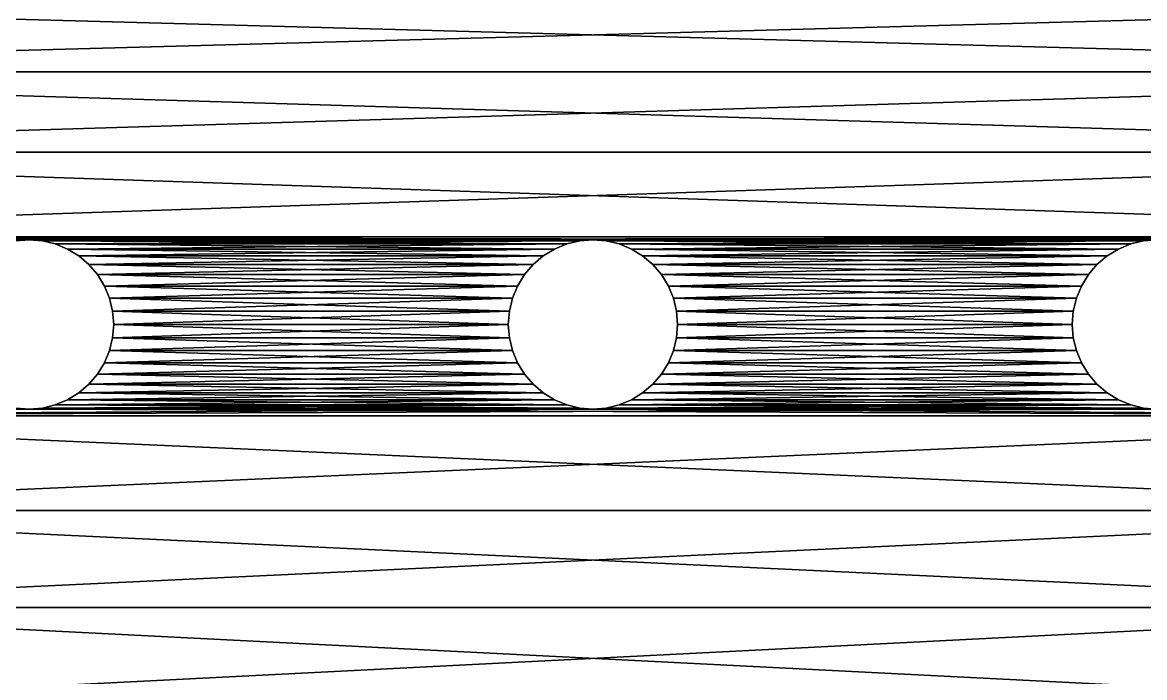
# Model space of a CAD drawing. Header units: millimetres. Extents: x -48.7 to 48.7, y -48.7 to 48.7.
# Drawn here: x -10.28 to 9.94, y -36.86 to -25.06 of the extents above; entities that cross this region are included whole.
import ezdxf

# ---------------------------------------------------------------- set-up
doc = ezdxf.new("R2010")
doc.units = ezdxf.units.MM
doc.header["$LTSCALE"] = 65.185185
for name, color, linetype in [('1', 7, 'CONTINUOUS'), ('2', 7, 'CONTINUOUS'), ('23', 7, 'CONTINUOUS'), ('24', 7, 'CONTINUOUS'), ('29', 7, 'CONTINUOUS'), ('30', 7, 'CONTINUOUS'), ('31', 7, 'CONTINUOUS'), ('32', 7, 'CONTINUOUS')]:
    doc.layers.add(name, color=color, linetype=linetype)

msp = doc.modelspace()

# ---------------------------------------------------------------- linework, layer by layer
at = {"layer": '1', "linetype": 'CONTINUOUS'}
for points in [[(-24.575, -25.947), (-25.947, -24.575), (24.575, -25.947), (-24.575, -25.947)], [(24.575, -25.947), (-25.947, -24.575), (25.947, -24.575), (24.575, -25.947)], [(-23.276, -27.399), (-24.575, -25.947), (23.276, -27.399), (-23.276, -27.399)], [(23.276, -27.399), (-24.575, -25.947), (24.575, -25.947), (23.276, -27.399)], [(-22.059, -28.922), (-23.276, -27.399), (22.059, -28.922), (-22.059, -28.922)], [(22.059, -28.922), (-23.276, -27.399), (23.276, -27.399), (22.059, -28.922)], [(-10.16, -28.976), (-10.399, -28.994), (-22.059, -28.922), (-10.16, -28.976)], [(0, -28.976), (-10.16, -28.976), (-22.059, -28.922), (0, -28.976)], [(10.16, -28.976), (0, -28.976), (-22.059, -28.922), (10.16, -28.976)], [(10.16, -28.976), (-22.059, -28.922), (22.059, -28.922), (10.16, -28.976)], [(-9.921, -28.994), (-10.16, -28.976), (-0.239, -28.994), (-9.921, -28.994)], [(-0.239, -28.994), (-10.16, -28.976), (0, -28.976), (-0.239, -28.994)], [(-9.689, -29.05), (-9.921, -28.994), (-0.471, -29.05), (-9.689, -29.05)], [(-0.471, -29.05), (-9.921, -28.994), (-0.239, -28.994), (-0.471, -29.05)], [(-9.467, -29.142), (-9.689, -29.05), (-0.693, -29.142), (-9.467, -29.142)], [(-0.693, -29.142), (-9.689, -29.05), (-0.471, -29.05), (-0.693, -29.142)], [(0.239, -28.994), (0, -28.976), (9.921, -28.994), (0.239, -28.994)], [(9.921, -28.994), (0, -28.976), (10.16, -28.976), (9.921, -28.994)], [(0.471, -29.05), (0.239, -28.994), (9.689, -29.05), (0.471, -29.05)], [(9.689, -29.05), (0.239, -28.994), (9.921, -28.994), (9.689, -29.05)], [(0.693, -29.142), (0.471, -29.05), (9.467, -29.142), (0.693, -29.142)], [(9.467, -29.142), (0.471, -29.05), (9.689, -29.05), (9.467, -29.142)], [(-9.265, -29.266), (-9.467, -29.142), (-0.895, -29.266), (-9.265, -29.266)], [(-0.895, -29.266), (-9.467, -29.142), (-0.693, -29.142), (-0.895, -29.266)], [(-9.081, -29.423), (-9.265, -29.266), (-1.079, -29.423), (-9.081, -29.423)], [(-1.079, -29.423), (-9.265, -29.266), (-0.895, -29.266), (-1.079, -29.423)], [(0.895, -29.266), (0.693, -29.142), (9.265, -29.266), (0.895, -29.266)], [(9.265, -29.266), (0.693, -29.142), (9.467, -29.142), (9.265, -29.266)], [(1.079, -29.423), (0.895, -29.266), (9.081, -29.423), (1.079, -29.423)], [(9.081, -29.423), (0.895, -29.266), (9.265, -29.266), (9.081, -29.423)], [(-8.927, -29.603), (-9.081, -29.423), (-1.233, -29.603), (-8.927, -29.603)], [(-1.233, -29.603), (-9.081, -29.423), (-1.079, -29.423), (-1.233, -29.603)], [(1.233, -29.603), (1.079, -29.423), (8.927, -29.603), (1.233, -29.603)], [(8.927, -29.603), (1.079, -29.423), (9.081, -29.423), (8.927, -29.603)], [(-8.801, -29.809), (-8.927, -29.603), (-1.359, -29.809), (-8.801, -29.809)], [(-1.359, -29.809), (-8.927, -29.603), (-1.233, -29.603), (-1.359, -29.809)], [(1.359, -29.809), (1.233, -29.603), (8.801, -29.809), (1.359, -29.809)], [(8.801, -29.809), (1.233, -29.603), (8.927, -29.603), (8.801, -29.809)], [(-8.71, -30.028), (-8.801, -29.809), (-1.45, -30.028), (-8.71, -30.028)], [(-1.45, -30.028), (-8.801, -29.809), (-1.359, -29.809), (-1.45, -30.028)], [(1.45, -30.028), (1.359, -29.809), (8.71, -30.028), (1.45, -30.028)], [(8.71, -30.028), (1.359, -29.809), (8.801, -29.809), (8.71, -30.028)], [(-8.655, -30.258), (-8.71, -30.028), (-1.505, -30.258), (-8.655, -30.258)], [(-1.505, -30.258), (-8.71, -30.028), (-1.45, -30.028), (-1.505, -30.258)], [(1.505, -30.258), (1.45, -30.028), (8.655, -30.258), (1.505, -30.258)], [(8.655, -30.258), (1.45, -30.028), (8.71, -30.028), (8.655, -30.258)], [(-8.635, -30.5), (-8.655, -30.258), (-1.525, -30.5), (-8.635, -30.5)], [(-1.525, -30.5), (-8.655, -30.258), (-1.505, -30.258), (-1.525, -30.5)], [(1.525, -30.5), (1.505, -30.258), (8.635, -30.5), (1.525, -30.5)], [(8.635, -30.5), (1.505, -30.258), (8.655, -30.258), (8.635, -30.5)], [(-8.655, -30.742), (-8.635, -30.5), (-1.505, -30.742), (-8.655, -30.742)], [(-1.505, -30.742), (-8.635, -30.5), (-1.525, -30.5), (-1.505, -30.742)], [(1.505, -30.742), (1.525, -30.5), (8.655, -30.742), (1.505, -30.742)], [(8.655, -30.742), (1.525, -30.5), (8.635, -30.5), (8.655, -30.742)], [(-8.71, -30.972), (-8.655, -30.742), (-1.45, -30.972), (-8.71, -30.972)], [(-1.45, -30.972), (-8.655, -30.742), (-1.505, -30.742), (-1.45, -30.972)], [(1.45, -30.972), (1.505, -30.742), (8.71, -30.972), (1.45, -30.972)], [(8.71, -30.972), (1.505, -30.742), (8.655, -30.742), (8.71, -30.972)], [(-8.801, -31.191), (-8.71, -30.972), (-1.359, -31.191), (-8.801, -31.191)], [(-1.359, -31.191), (-8.71, -30.972), (-1.45, -30.972), (-1.359, -31.191)], [(1.359, -31.191), (1.45, -30.972), (8.801, -31.191), (1.359, -31.191)], [(8.801, -31.191), (1.45, -30.972), (8.71, -30.972), (8.801, -31.191)], [(-8.927, -31.397), (-8.801, -31.191), (-1.233, -31.397), (-8.927, -31.397)], [(-1.233, -31.397), (-8.801, -31.191), (-1.359, -31.191), (-1.233, -31.397)], [(1.233, -31.397), (1.359, -31.191), (8.927, -31.397), (1.233, -31.397)], [(8.927, -31.397), (1.359, -31.191), (8.801, -31.191), (8.927, -31.397)], [(-9.081, -31.577), (-8.927, -31.397), (-1.079, -31.577), (-9.081, -31.577)], [(-1.079, -31.577), (-8.927, -31.397), (-1.233, -31.397), (-1.079, -31.577)], [(1.079, -31.577), (1.233, -31.397), (9.081, -31.577), (1.079, -31.577)], [(9.081, -31.577), (1.233, -31.397), (8.927, -31.397), (9.081, -31.577)], [(-9.467, -31.858), (-9.265, -31.734), (-0.693, -31.858), (-9.467, -31.858)], [(-9.265, -31.734), (-9.081, -31.577), (-0.895, -31.734), (-9.265, -31.734)], [(-0.693, -31.858), (-9.265, -31.734), (-0.895, -31.734), (-0.693, -31.858)], [(-0.895, -31.734), (-9.081, -31.577), (-1.079, -31.577), (-0.895, -31.734)], [(0.693, -31.858), (0.895, -31.734), (9.467, -31.858), (0.693, -31.858)], [(0.895, -31.734), (1.079, -31.577), (9.265, -31.734), (0.895, -31.734)], [(9.467, -31.858), (0.895, -31.734), (9.265, -31.734), (9.467, -31.858)], [(9.265, -31.734), (1.079, -31.577), (9.081, -31.577), (9.265, -31.734)], [(-9.689, -31.95), (-9.467, -31.858), (-0.471, -31.95), (-9.689, -31.95)], [(-0.471, -31.95), (-9.467, -31.858), (-0.693, -31.858), (-0.471, -31.95)], [(0.471, -31.95), (0.693, -31.858), (9.689, -31.95), (0.471, -31.95)], [(9.689, -31.95), (0.693, -31.858), (9.467, -31.858), (9.689, -31.95)], [(-10.399, -32.006), (-10.16, -32.024), (-19.895, -32.149), (-10.399, -32.006)], [(-19.895, -32.149), (-10.16, -32.024), (19.895, -32.149), (-19.895, -32.149)], [(-10.16, -32.024), (-9.921, -32.006), (0, -32.024), (-10.16, -32.024)], [(-10.16, -32.024), (0, -32.024), (19.895, -32.149), (-10.16, -32.024)], [(-9.921, -32.006), (-9.689, -31.95), (-0.239, -32.006), (-9.921, -32.006)], [(0, -32.024), (-9.921, -32.006), (-0.239, -32.006), (0, -32.024)], [(-0.239, -32.006), (-9.689, -31.95), (-0.471, -31.95), (-0.239, -32.006)], [(0, -32.024), (0.239, -32.006), (10.16, -32.024), (0, -32.024)], [(0, -32.024), (10.16, -32.024), (19.895, -32.149), (0, -32.024)], [(0.239, -32.006), (0.471, -31.95), (9.921, -32.006), (0.239, -32.006)], [(10.16, -32.024), (0.239, -32.006), (9.921, -32.006), (10.16, -32.024)], [(9.921, -32.006), (0.471, -31.95), (9.689, -31.95), (9.921, -32.006)], [(-18.948, -33.853), (-19.895, -32.149), (18.948, -33.853), (-18.948, -33.853)], [(18.948, -33.853), (-19.895, -32.149), (19.895, -32.149), (18.948, -33.853)], [(-18.1, -35.599), (-18.948, -33.853), (18.1, -35.599), (-18.1, -35.599)], [(18.1, -35.599), (-18.948, -33.853), (18.948, -33.853), (18.1, -35.599)], [(-17.349, -37.395), (-18.1, -35.599), (17.349, -37.395), (-17.349, -37.395)], [(17.349, -37.395), (-18.1, -35.599), (18.1, -35.599), (17.349, -37.395)]]:
    msp.add_3dface(points, dxfattribs=at)
at = {"layer": '2', "linetype": 'CONTINUOUS'}
for points in [[(-24.575, -25.947, 3.175), (25.947, -24.575, 3.175), (-25.947, -24.575, 3.175), (-24.575, -25.947, 3.175)], [(24.575, -25.947, 3.175), (25.947, -24.575, 3.175), (-24.575, -25.947, 3.175), (24.575, -25.947, 3.175)], [(-23.276, -27.399, 3.175), (24.575, -25.947, 3.175), (-24.575, -25.947, 3.175), (-23.276, -27.399, 3.175)], [(23.276, -27.399, 3.175), (24.575, -25.947, 3.175), (-23.276, -27.399, 3.175), (23.276, -27.399, 3.175)], [(-22.059, -28.922, 3.175), (23.276, -27.399, 3.175), (-23.276, -27.399, 3.175), (-22.059, -28.922, 3.175)], [(22.059, -28.922, 3.175), (23.276, -27.399, 3.175), (-22.059, -28.922, 3.175), (22.059, -28.922, 3.175)], [(-10.399, -28.994, 3.175), (-10.16, -28.976, 3.175), (-22.059, -28.922, 3.175), (-10.399, -28.994, 3.175)], [(-10.16, -28.976, 3.175), (22.059, -28.922, 3.175), (-22.059, -28.922, 3.175), (-10.16, -28.976, 3.175)], [(-10.16, -28.976, 3.175), (0, -28.976, 3.175), (22.059, -28.922, 3.175), (-10.16, -28.976, 3.175)], [(-10.16, -28.976, 3.175), (-9.921, -28.994, 3.175), (0, -28.976, 3.175), (-10.16, -28.976, 3.175)], [(0, -28.976, 3.175), (-9.921, -28.994, 3.175), (-0.239, -28.994, 3.175), (0, -28.976, 3.175)], [(-9.921, -28.994, 3.175), (-9.689, -29.05, 3.175), (-0.239, -28.994, 3.175), (-9.921, -28.994, 3.175)], [(-0.239, -28.994, 3.175), (-9.689, -29.05, 3.175), (-0.471, -29.05, 3.175), (-0.239, -28.994, 3.175)], [(-9.689, -29.05, 3.175), (-9.467, -29.142, 3.175), (-0.471, -29.05, 3.175), (-9.689, -29.05, 3.175)], [(-0.471, -29.05, 3.175), (-9.467, -29.142, 3.175), (-0.693, -29.142, 3.175), (-0.471, -29.05, 3.175)], [(0, -28.976, 3.175), (10.16, -28.976, 3.175), (22.059, -28.922, 3.175), (0, -28.976, 3.175)], [(0, -28.976, 3.175), (0.239, -28.994, 3.175), (10.16, -28.976, 3.175), (0, -28.976, 3.175)], [(10.16, -28.976, 3.175), (0.239, -28.994, 3.175), (9.921, -28.994, 3.175), (10.16, -28.976, 3.175)], [(0.239, -28.994, 3.175), (0.471, -29.05, 3.175), (9.921, -28.994, 3.175), (0.239, -28.994, 3.175)], [(9.921, -28.994, 3.175), (0.471, -29.05, 3.175), (9.689, -29.05, 3.175), (9.921, -28.994, 3.175)], [(0.471, -29.05, 3.175), (0.693, -29.142, 3.175), (9.689, -29.05, 3.175), (0.471, -29.05, 3.175)], [(9.689, -29.05, 3.175), (0.693, -29.142, 3.175), (9.467, -29.142, 3.175), (9.689, -29.05, 3.175)], [(-9.467, -29.142, 3.175), (-9.265, -29.266, 3.175), (-0.693, -29.142, 3.175), (-9.467, -29.142, 3.175)], [(-0.693, -29.142, 3.175), (-9.265, -29.266, 3.175), (-0.895, -29.266, 3.175), (-0.693, -29.142, 3.175)], [(-9.265, -29.266, 3.175), (-9.081, -29.423, 3.175), (-0.895, -29.266, 3.175), (-9.265, -29.266, 3.175)], [(-0.895, -29.266, 3.175), (-9.081, -29.423, 3.175), (-1.079, -29.423, 3.175), (-0.895, -29.266, 3.175)], [(0.693, -29.142, 3.175), (0.895, -29.266, 3.175), (9.467, -29.142, 3.175), (0.693, -29.142, 3.175)], [(9.467, -29.142, 3.175), (0.895, -29.266, 3.175), (9.265, -29.266, 3.175), (9.467, -29.142, 3.175)], [(0.895, -29.266, 3.175), (1.079, -29.423, 3.175), (9.265, -29.266, 3.175), (0.895, -29.266, 3.175)], [(9.265, -29.266, 3.175), (1.079, -29.423, 3.175), (9.081, -29.423, 3.175), (9.265, -29.266, 3.175)], [(-9.081, -29.423, 3.175), (-8.927, -29.603, 3.175), (-1.079, -29.423, 3.175), (-9.081, -29.423, 3.175)], [(-1.079, -29.423, 3.175), (-8.927, -29.603, 3.175), (-1.233, -29.603, 3.175), (-1.079, -29.423, 3.175)], [(1.079, -29.423, 3.175), (1.233, -29.603, 3.175), (9.081, -29.423, 3.175), (1.079, -29.423, 3.175)], [(9.081, -29.423, 3.175), (1.233, -29.603, 3.175), (8.927, -29.603, 3.175), (9.081, -29.423, 3.175)], [(-8.927, -29.603, 3.175), (-8.801, -29.809, 3.175), (-1.233, -29.603, 3.175), (-8.927, -29.603, 3.175)], [(-1.233, -29.603, 3.175), (-8.801, -29.809, 3.175), (-1.359, -29.809, 3.175), (-1.233, -29.603, 3.175)], [(1.233, -29.603, 3.175), (1.359, -29.809, 3.175), (8.927, -29.603, 3.175), (1.233, -29.603, 3.175)], [(8.927, -29.603, 3.175), (1.359, -29.809, 3.175), (8.801, -29.809, 3.175), (8.927, -29.603, 3.175)], [(-8.801, -29.809, 3.175), (-8.71, -30.028, 3.175), (-1.359, -29.809, 3.175), (-8.801, -29.809, 3.175)], [(-1.359, -29.809, 3.175), (-8.71, -30.028, 3.175), (-1.45, -30.028, 3.175), (-1.359, -29.809, 3.175)], [(1.359, -29.809, 3.175), (1.45, -30.028, 3.175), (8.801, -29.809, 3.175), (1.359, -29.809, 3.175)], [(8.801, -29.809, 3.175), (1.45, -30.028, 3.175), (8.71, -30.028, 3.175), (8.801, -29.809, 3.175)], [(-8.71, -30.028, 3.175), (-8.655, -30.258, 3.175), (-1.45, -30.028, 3.175), (-8.71, -30.028, 3.175)], [(-1.45, -30.028, 3.175), (-8.655, -30.258, 3.175), (-1.505, -30.258, 3.175), (-1.45, -30.028, 3.175)], [(1.45, -30.028, 3.175), (1.505, -30.258, 3.175), (8.71, -30.028, 3.175), (1.45, -30.028, 3.175)], [(8.71, -30.028, 3.175), (1.505, -30.258, 3.175), (8.655, -30.258, 3.175), (8.71, -30.028, 3.175)], [(-8.655, -30.258, 3.175), (-8.635, -30.5, 3.175), (-1.505, -30.258, 3.175), (-8.655, -30.258, 3.175)], [(-1.505, -30.258, 3.175), (-8.635, -30.5, 3.175), (-1.525, -30.5, 3.175), (-1.505, -30.258, 3.175)], [(1.505, -30.258, 3.175), (1.525, -30.5, 3.175), (8.655, -30.258, 3.175), (1.505, -30.258, 3.175)], [(8.655, -30.258, 3.175), (1.525, -30.5, 3.175), (8.635, -30.5, 3.175), (8.655, -30.258, 3.175)], [(-8.635, -30.5, 3.175), (-8.655, -30.742, 3.175), (-1.525, -30.5, 3.175), (-8.635, -30.5, 3.175)], [(-1.525, -30.5, 3.175), (-8.655, -30.742, 3.175), (-1.505, -30.742, 3.175), (-1.525, -30.5, 3.175)], [(1.525, -30.5, 3.175), (1.505, -30.742, 3.175), (8.635, -30.5, 3.175), (1.525, -30.5, 3.175)], [(8.635, -30.5, 3.175), (1.505, -30.742, 3.175), (8.655, -30.742, 3.175), (8.635, -30.5, 3.175)], [(-8.655, -30.742, 3.175), (-8.71, -30.972, 3.175), (-1.505, -30.742, 3.175), (-8.655, -30.742, 3.175)], [(-1.505, -30.742, 3.175), (-8.71, -30.972, 3.175), (-1.45, -30.972, 3.175), (-1.505, -30.742, 3.175)], [(1.505, -30.742, 3.175), (1.45, -30.972, 3.175), (8.655, -30.742, 3.175), (1.505, -30.742, 3.175)], [(8.655, -30.742, 3.175), (1.45, -30.972, 3.175), (8.71, -30.972, 3.175), (8.655, -30.742, 3.175)], [(-8.71, -30.972, 3.175), (-8.801, -31.191, 3.175), (-1.45, -30.972, 3.175), (-8.71, -30.972, 3.175)], [(-1.45, -30.972, 3.175), (-8.801, -31.191, 3.175), (-1.359, -31.191, 3.175), (-1.45, -30.972, 3.175)], [(1.45, -30.972, 3.175), (1.359, -31.191, 3.175), (8.71, -30.972, 3.175), (1.45, -30.972, 3.175)], [(8.71, -30.972, 3.175), (1.359, -31.191, 3.175), (8.801, -31.191, 3.175), (8.71, -30.972, 3.175)], [(-8.801, -31.191, 3.175), (-8.927, -31.397, 3.175), (-1.359, -31.191, 3.175), (-8.801, -31.191, 3.175)], [(-1.359, -31.191, 3.175), (-8.927, -31.397, 3.175), (-1.233, -31.397, 3.175), (-1.359, -31.191, 3.175)], [(1.359, -31.191, 3.175), (1.233, -31.397, 3.175), (8.801, -31.191, 3.175), (1.359, -31.191, 3.175)], [(8.801, -31.191, 3.175), (1.233, -31.397, 3.175), (8.927, -31.397, 3.175), (8.801, -31.191, 3.175)], [(-8.927, -31.397, 3.175), (-9.081, -31.577, 3.175), (-1.233, -31.397, 3.175), (-8.927, -31.397, 3.175)], [(-1.233, -31.397, 3.175), (-9.081, -31.577, 3.175), (-1.079, -31.577, 3.175), (-1.233, -31.397, 3.175)], [(1.233, -31.397, 3.175), (1.079, -31.577, 3.175), (8.927, -31.397, 3.175), (1.233, -31.397, 3.175)], [(8.927, -31.397, 3.175), (1.079, -31.577, 3.175), (9.081, -31.577, 3.175), (8.927, -31.397, 3.175)], [(-9.265, -31.734, 3.175), (-9.467, -31.858, 3.175), (-0.895, -31.734, 3.175), (-9.265, -31.734, 3.175)], [(-0.895, -31.734, 3.175), (-9.467, -31.858, 3.175), (-0.693, -31.858, 3.175), (-0.895, -31.734, 3.175)], [(-9.081, -31.577, 3.175), (-9.265, -31.734, 3.175), (-1.079, -31.577, 3.175), (-9.081, -31.577, 3.175)], [(-1.079, -31.577, 3.175), (-9.265, -31.734, 3.175), (-0.895, -31.734, 3.175), (-1.079, -31.577, 3.175)], [(0.895, -31.734, 3.175), (0.693, -31.858, 3.175), (9.265, -31.734, 3.175), (0.895, -31.734, 3.175)], [(9.265, -31.734, 3.175), (0.693, -31.858, 3.175), (9.467, -31.858, 3.175), (9.265, -31.734, 3.175)], [(1.079, -31.577, 3.175), (0.895, -31.734, 3.175), (9.081, -31.577, 3.175), (1.079, -31.577, 3.175)], [(9.081, -31.577, 3.175), (0.895, -31.734, 3.175), (9.265, -31.734, 3.175), (9.081, -31.577, 3.175)], [(-9.467, -31.858, 3.175), (-9.689, -31.95, 3.175), (-0.693, -31.858, 3.175), (-9.467, -31.858, 3.175)], [(-0.693, -31.858, 3.175), (-9.689, -31.95, 3.175), (-0.471, -31.95, 3.175), (-0.693, -31.858, 3.175)], [(0.693, -31.858, 3.175), (0.471, -31.95, 3.175), (9.467, -31.858, 3.175), (0.693, -31.858, 3.175)], [(9.467, -31.858, 3.175), (0.471, -31.95, 3.175), (9.689, -31.95, 3.175), (9.467, -31.858, 3.175)], [(-10.16, -32.024, 3.175), (-10.399, -32.006, 3.175), (-19.895, -32.149, 3.175), (-10.16, -32.024, 3.175)], [(0, -32.024, 3.175), (-10.16, -32.024, 3.175), (-19.895, -32.149, 3.175), (0, -32.024, 3.175)], [(10.16, -32.024, 3.175), (0, -32.024, 3.175), (-19.895, -32.149, 3.175), (10.16, -32.024, 3.175)], [(19.895, -32.149, 3.175), (10.16, -32.024, 3.175), (-19.895, -32.149, 3.175), (19.895, -32.149, 3.175)], [(-9.921, -32.006, 3.175), (-10.16, -32.024, 3.175), (-0.239, -32.006, 3.175), (-9.921, -32.006, 3.175)], [(-0.239, -32.006, 3.175), (-10.16, -32.024, 3.175), (0, -32.024, 3.175), (-0.239, -32.006, 3.175)], [(-9.689, -31.95, 3.175), (-9.921, -32.006, 3.175), (-0.471, -31.95, 3.175), (-9.689, -31.95, 3.175)], [(-0.471, -31.95, 3.175), (-9.921, -32.006, 3.175), (-0.239, -32.006, 3.175), (-0.471, -31.95, 3.175)], [(0.239, -32.006, 3.175), (0, -32.024, 3.175), (9.921, -32.006, 3.175), (0.239, -32.006, 3.175)], [(9.921, -32.006, 3.175), (0, -32.024, 3.175), (10.16, -32.024, 3.175), (9.921, -32.006, 3.175)], [(0.471, -31.95, 3.175), (0.239, -32.006, 3.175), (9.689, -31.95, 3.175), (0.471, -31.95, 3.175)], [(9.689, -31.95, 3.175), (0.239, -32.006, 3.175), (9.921, -32.006, 3.175), (9.689, -31.95, 3.175)], [(-18.948, -33.853, 3.175), (19.895, -32.149, 3.175), (-19.895, -32.149, 3.175), (-18.948, -33.853, 3.175)], [(18.948, -33.853, 3.175), (19.895, -32.149, 3.175), (-18.948, -33.853, 3.175), (18.948, -33.853, 3.175)], [(-18.1, -35.599, 3.175), (18.948, -33.853, 3.175), (-18.948, -33.853, 3.175), (-18.1, -35.599, 3.175)], [(18.1, -35.599, 3.175), (18.948, -33.853, 3.175), (-18.1, -35.599, 3.175), (18.1, -35.599, 3.175)], [(-17.349, -37.395, 3.175), (18.1, -35.599, 3.175), (-18.1, -35.599, 3.175), (-17.349, -37.395, 3.175)], [(17.349, -37.395, 3.175), (18.1, -35.599, 3.175), (-17.349, -37.395, 3.175), (17.349, -37.395, 3.175)]]:
    msp.add_3dface(points, dxfattribs=at)
at = {"layer": '23', "linetype": 'CONTINUOUS'}
for points in [[(-8.635, -30.5), (-8.655, -30.742), (-8.635, -30.5, 3.175), (-8.635, -30.5)], [(-8.635, -30.5, 3.175), (-8.655, -30.742), (-8.655, -30.742, 3.175), (-8.635, -30.5, 3.175)], [(-8.655, -30.742), (-8.71, -30.972), (-8.655, -30.742, 3.175), (-8.655, -30.742)], [(-8.71, -30.972), (-8.71, -30.972, 3.175), (-8.655, -30.742, 3.175), (-8.71, -30.972)], [(-8.71, -30.972), (-8.801, -31.191), (-8.71, -30.972, 3.175), (-8.71, -30.972)], [(-8.801, -31.191), (-8.801, -31.191, 3.175), (-8.71, -30.972, 3.175), (-8.801, -31.191)], [(-8.801, -31.191), (-8.927, -31.397), (-8.801, -31.191, 3.175), (-8.801, -31.191)], [(-8.927, -31.397), (-8.927, -31.397, 3.175), (-8.801, -31.191, 3.175), (-8.927, -31.397)], [(-8.927, -31.397), (-9.081, -31.577), (-8.927, -31.397, 3.175), (-8.927, -31.397)], [(-9.081, -31.577), (-9.081, -31.577, 3.175), (-8.927, -31.397, 3.175), (-9.081, -31.577)], [(-9.265, -31.734), (-9.467, -31.858), (-9.265, -31.734, 3.175), (-9.265, -31.734)], [(-9.467, -31.858), (-9.467, -31.858, 3.175), (-9.265, -31.734, 3.175), (-9.467, -31.858)], [(-9.081, -31.577), (-9.265, -31.734), (-9.081, -31.577, 3.175), (-9.081, -31.577)], [(-9.265, -31.734), (-9.265, -31.734, 3.175), (-9.081, -31.577, 3.175), (-9.265, -31.734)], [(-9.467, -31.858), (-9.689, -31.95), (-9.467, -31.858, 3.175), (-9.467, -31.858)], [(-9.689, -31.95), (-9.689, -31.95, 3.175), (-9.467, -31.858, 3.175), (-9.689, -31.95)], [(-10.16, -32.024), (-10.399, -32.006), (-10.16, -32.024, 3.175), (-10.16, -32.024)], [(-10.399, -32.006), (-10.399, -32.006, 3.175), (-10.16, -32.024, 3.175), (-10.399, -32.006)], [(-9.921, -32.006), (-10.16, -32.024), (-9.921, -32.006, 3.175), (-9.921, -32.006)], [(-10.16, -32.024), (-10.16, -32.024, 3.175), (-9.921, -32.006, 3.175), (-10.16, -32.024)], [(-9.689, -31.95), (-9.921, -32.006), (-9.689, -31.95, 3.175), (-9.689, -31.95)], [(-9.921, -32.006), (-9.921, -32.006, 3.175), (-9.689, -31.95, 3.175), (-9.921, -32.006)]]:
    msp.add_3dface(points, dxfattribs=at)
at = {"layer": '24', "linetype": 'CONTINUOUS'}
for points in [[(-10.399, -28.994), (-10.16, -28.976), (-10.399, -28.994, 3.175), (-10.399, -28.994)], [(-10.16, -28.976), (-10.16, -28.976, 3.175), (-10.399, -28.994, 3.175), (-10.16, -28.976)], [(-10.16, -28.976), (-9.921, -28.994), (-10.16, -28.976, 3.175), (-10.16, -28.976)], [(-9.921, -28.994), (-9.921, -28.994, 3.175), (-10.16, -28.976, 3.175), (-9.921, -28.994)], [(-9.921, -28.994), (-9.689, -29.05), (-9.921, -28.994, 3.175), (-9.921, -28.994)], [(-9.689, -29.05), (-9.689, -29.05, 3.175), (-9.921, -28.994, 3.175), (-9.689, -29.05)], [(-9.689, -29.05), (-9.467, -29.142), (-9.689, -29.05, 3.175), (-9.689, -29.05)], [(-9.467, -29.142), (-9.467, -29.142, 3.175), (-9.689, -29.05, 3.175), (-9.467, -29.142)], [(-9.467, -29.142), (-9.265, -29.266), (-9.467, -29.142, 3.175), (-9.467, -29.142)], [(-9.265, -29.266), (-9.265, -29.266, 3.175), (-9.467, -29.142, 3.175), (-9.265, -29.266)], [(-9.265, -29.266), (-9.081, -29.423), (-9.265, -29.266, 3.175), (-9.265, -29.266)], [(-9.081, -29.423), (-9.081, -29.423, 3.175), (-9.265, -29.266, 3.175), (-9.081, -29.423)], [(-9.081, -29.423), (-8.927, -29.603), (-9.081, -29.423, 3.175), (-9.081, -29.423)], [(-8.927, -29.603), (-8.927, -29.603, 3.175), (-9.081, -29.423, 3.175), (-8.927, -29.603)], [(-8.927, -29.603), (-8.801, -29.809), (-8.927, -29.603, 3.175), (-8.927, -29.603)], [(-8.801, -29.809), (-8.801, -29.809, 3.175), (-8.927, -29.603, 3.175), (-8.801, -29.809)], [(-8.801, -29.809), (-8.71, -30.028), (-8.801, -29.809, 3.175), (-8.801, -29.809)], [(-8.71, -30.028), (-8.71, -30.028, 3.175), (-8.801, -29.809, 3.175), (-8.71, -30.028)], [(-8.71, -30.028), (-8.655, -30.258), (-8.71, -30.028, 3.175), (-8.71, -30.028)], [(-8.655, -30.258), (-8.655, -30.258, 3.175), (-8.71, -30.028, 3.175), (-8.655, -30.258)], [(-8.655, -30.258), (-8.635, -30.5), (-8.655, -30.258, 3.175), (-8.655, -30.258)], [(-8.635, -30.5), (-8.635, -30.5, 3.175), (-8.655, -30.258, 3.175), (-8.635, -30.5)]]:
    msp.add_3dface(points, dxfattribs=at)
at = {"layer": '29', "linetype": 'CONTINUOUS'}
for points in [[(-1.505, -30.742), (-1.525, -30.5), (-1.505, -30.742, 3.175), (-1.505, -30.742)], [(-1.525, -30.5), (-1.525, -30.5, 3.175), (-1.505, -30.742, 3.175), (-1.525, -30.5)], [(1.525, -30.5), (1.505, -30.742), (1.525, -30.5, 3.175), (1.525, -30.5)], [(1.525, -30.5, 3.175), (1.505, -30.742), (1.505, -30.742, 3.175), (1.525, -30.5, 3.175)], [(-1.45, -30.972), (-1.505, -30.742), (-1.45, -30.972, 3.175), (-1.45, -30.972)], [(-1.505, -30.742), (-1.505, -30.742, 3.175), (-1.45, -30.972, 3.175), (-1.505, -30.742)], [(1.505, -30.742), (1.45, -30.972), (1.505, -30.742, 3.175), (1.505, -30.742)], [(1.45, -30.972), (1.45, -30.972, 3.175), (1.505, -30.742, 3.175), (1.45, -30.972)], [(-1.359, -31.191), (-1.45, -30.972), (-1.359, -31.191, 3.175), (-1.359, -31.191)], [(-1.45, -30.972), (-1.45, -30.972, 3.175), (-1.359, -31.191, 3.175), (-1.45, -30.972)], [(1.45, -30.972), (1.359, -31.191), (1.45, -30.972, 3.175), (1.45, -30.972)], [(1.359, -31.191), (1.359, -31.191, 3.175), (1.45, -30.972, 3.175), (1.359, -31.191)], [(-1.233, -31.397), (-1.359, -31.191), (-1.233, -31.397, 3.175), (-1.233, -31.397)], [(-1.359, -31.191), (-1.359, -31.191, 3.175), (-1.233, -31.397, 3.175), (-1.359, -31.191)], [(1.359, -31.191), (1.233, -31.397), (1.359, -31.191, 3.175), (1.359, -31.191)], [(1.233, -31.397), (1.233, -31.397, 3.175), (1.359, -31.191, 3.175), (1.233, -31.397)], [(-1.079, -31.577), (-1.233, -31.397), (-1.079, -31.577, 3.175), (-1.079, -31.577)], [(-1.233, -31.397), (-1.233, -31.397, 3.175), (-1.079, -31.577, 3.175), (-1.233, -31.397)], [(1.233, -31.397), (1.079, -31.577), (1.233, -31.397, 3.175), (1.233, -31.397)], [(1.079, -31.577), (1.079, -31.577, 3.175), (1.233, -31.397, 3.175), (1.079, -31.577)], [(-0.895, -31.734), (-1.079, -31.577), (-0.895, -31.734, 3.175), (-0.895, -31.734)], [(-1.079, -31.577), (-1.079, -31.577, 3.175), (-0.895, -31.734, 3.175), (-1.079, -31.577)], [(-0.693, -31.858), (-0.895, -31.734), (-0.693, -31.858, 3.175), (-0.693, -31.858)], [(-0.895, -31.734), (-0.895, -31.734, 3.175), (-0.693, -31.858, 3.175), (-0.895, -31.734)], [(0.895, -31.734), (0.693, -31.858), (0.895, -31.734, 3.175), (0.895, -31.734)], [(0.693, -31.858), (0.693, -31.858, 3.175), (0.895, -31.734, 3.175), (0.693, -31.858)], [(1.079, -31.577), (0.895, -31.734), (1.079, -31.577, 3.175), (1.079, -31.577)], [(0.895, -31.734), (0.895, -31.734, 3.175), (1.079, -31.577, 3.175), (0.895, -31.734)], [(-0.471, -31.95), (-0.693, -31.858), (-0.471, -31.95, 3.175), (-0.471, -31.95)], [(-0.693, -31.858), (-0.693, -31.858, 3.175), (-0.471, -31.95, 3.175), (-0.693, -31.858)], [(0.693, -31.858), (0.471, -31.95), (0.693, -31.858, 3.175), (0.693, -31.858)], [(0.471, -31.95), (0.471, -31.95, 3.175), (0.693, -31.858, 3.175), (0.471, -31.95)], [(-0.239, -32.006), (-0.471, -31.95), (-0.239, -32.006, 3.175), (-0.239, -32.006)], [(-0.471, -31.95), (-0.471, -31.95, 3.175), (-0.239, -32.006, 3.175), (-0.471, -31.95)], [(0, -32.024), (-0.239, -32.006), (0, -32.024, 3.175), (0, -32.024)], [(-0.239, -32.006), (-0.239, -32.006, 3.175), (0, -32.024, 3.175), (-0.239, -32.006)], [(0.239, -32.006), (0, -32.024), (0.239, -32.006, 3.175), (0.239, -32.006)], [(0, -32.024), (0, -32.024, 3.175), (0.239, -32.006, 3.175), (0, -32.024)], [(0.471, -31.95), (0.239, -32.006), (0.471, -31.95, 3.175), (0.471, -31.95)], [(0.239, -32.006), (0.239, -32.006, 3.175), (0.471, -31.95, 3.175), (0.239, -32.006)]]:
    msp.add_3dface(points, dxfattribs=at)
at = {"layer": '30', "linetype": 'CONTINUOUS'}
for points in [[(-0.693, -29.142), (-0.471, -29.05), (-0.693, -29.142, 3.175), (-0.693, -29.142)], [(-0.471, -29.05), (-0.471, -29.05, 3.175), (-0.693, -29.142, 3.175), (-0.471, -29.05)], [(-0.471, -29.05), (-0.239, -28.994), (-0.471, -29.05, 3.175), (-0.471, -29.05)], [(-0.239, -28.994), (-0.239, -28.994, 3.175), (-0.471, -29.05, 3.175), (-0.239, -28.994)], [(-0.239, -28.994), (0, -28.976), (-0.239, -28.994, 3.175), (-0.239, -28.994)], [(0, -28.976), (0, -28.976, 3.175), (-0.239, -28.994, 3.175), (0, -28.976)], [(0, -28.976), (0.239, -28.994), (0, -28.976, 3.175), (0, -28.976)], [(0.239, -28.994), (0.239, -28.994, 3.175), (0, -28.976, 3.175), (0.239, -28.994)], [(0.239, -28.994), (0.471, -29.05), (0.239, -28.994, 3.175), (0.239, -28.994)], [(0.471, -29.05), (0.471, -29.05, 3.175), (0.239, -28.994, 3.175), (0.471, -29.05)], [(0.471, -29.05), (0.693, -29.142), (0.471, -29.05, 3.175), (0.471, -29.05)], [(0.693, -29.142), (0.693, -29.142, 3.175), (0.471, -29.05, 3.175), (0.693, -29.142)], [(-1.079, -29.423), (-0.895, -29.266), (-1.079, -29.423, 3.175), (-1.079, -29.423)], [(-0.895, -29.266), (-0.895, -29.266, 3.175), (-1.079, -29.423, 3.175), (-0.895, -29.266)], [(-0.895, -29.266), (-0.693, -29.142), (-0.895, -29.266, 3.175), (-0.895, -29.266)], [(-0.693, -29.142), (-0.693, -29.142, 3.175), (-0.895, -29.266, 3.175), (-0.693, -29.142)], [(0.693, -29.142), (0.895, -29.266), (0.693, -29.142, 3.175), (0.693, -29.142)], [(0.895, -29.266), (0.895, -29.266, 3.175), (0.693, -29.142, 3.175), (0.895, -29.266)], [(0.895, -29.266), (1.079, -29.423), (0.895, -29.266, 3.175), (0.895, -29.266)], [(1.079, -29.423), (1.079, -29.423, 3.175), (0.895, -29.266, 3.175), (1.079, -29.423)], [(-1.233, -29.603), (-1.079, -29.423), (-1.233, -29.603, 3.175), (-1.233, -29.603)], [(-1.079, -29.423), (-1.079, -29.423, 3.175), (-1.233, -29.603, 3.175), (-1.079, -29.423)], [(1.079, -29.423), (1.233, -29.603), (1.079, -29.423, 3.175), (1.079, -29.423)], [(1.233, -29.603), (1.233, -29.603, 3.175), (1.079, -29.423, 3.175), (1.233, -29.603)], [(-1.359, -29.809), (-1.233, -29.603), (-1.359, -29.809, 3.175), (-1.359, -29.809)], [(-1.233, -29.603), (-1.233, -29.603, 3.175), (-1.359, -29.809, 3.175), (-1.233, -29.603)], [(1.233, -29.603), (1.359, -29.809), (1.233, -29.603, 3.175), (1.233, -29.603)], [(1.359, -29.809), (1.359, -29.809, 3.175), (1.233, -29.603, 3.175), (1.359, -29.809)], [(-1.45, -30.028), (-1.359, -29.809), (-1.45, -30.028, 3.175), (-1.45, -30.028)], [(-1.359, -29.809), (-1.359, -29.809, 3.175), (-1.45, -30.028, 3.175), (-1.359, -29.809)], [(1.359, -29.809), (1.45, -30.028), (1.359, -29.809, 3.175), (1.359, -29.809)], [(1.45, -30.028), (1.45, -30.028, 3.175), (1.359, -29.809, 3.175), (1.45, -30.028)], [(-1.505, -30.258), (-1.45, -30.028), (-1.505, -30.258, 3.175), (-1.505, -30.258)], [(-1.45, -30.028), (-1.45, -30.028, 3.175), (-1.505, -30.258, 3.175), (-1.45, -30.028)], [(1.45, -30.028), (1.505, -30.258), (1.45, -30.028, 3.175), (1.45, -30.028)], [(1.505, -30.258), (1.505, -30.258, 3.175), (1.45, -30.028, 3.175), (1.505, -30.258)], [(-1.525, -30.5), (-1.505, -30.258), (-1.525, -30.5, 3.175), (-1.525, -30.5)], [(-1.505, -30.258), (-1.505, -30.258, 3.175), (-1.525, -30.5, 3.175), (-1.505, -30.258)], [(1.505, -30.258), (1.525, -30.5), (1.505, -30.258, 3.175), (1.505, -30.258)], [(1.525, -30.5), (1.525, -30.5, 3.175), (1.505, -30.258, 3.175), (1.525, -30.5)]]:
    msp.add_3dface(points, dxfattribs=at)
at = {"layer": '31', "linetype": 'CONTINUOUS'}
for points in [[(8.655, -30.742), (8.635, -30.5), (8.655, -30.742, 3.175), (8.655, -30.742)], [(8.635, -30.5), (8.635, -30.5, 3.175), (8.655, -30.742, 3.175), (8.635, -30.5)], [(8.71, -30.972), (8.655, -30.742), (8.71, -30.972, 3.175), (8.71, -30.972)], [(8.655, -30.742), (8.655, -30.742, 3.175), (8.71, -30.972, 3.175), (8.655, -30.742)], [(8.801, -31.191), (8.71, -30.972), (8.801, -31.191, 3.175), (8.801, -31.191)], [(8.71, -30.972), (8.71, -30.972, 3.175), (8.801, -31.191, 3.175), (8.71, -30.972)], [(8.927, -31.397), (8.801, -31.191), (8.927, -31.397, 3.175), (8.927, -31.397)], [(8.801, -31.191), (8.801, -31.191, 3.175), (8.927, -31.397, 3.175), (8.801, -31.191)], [(9.081, -31.577), (8.927, -31.397), (9.081, -31.577, 3.175), (9.081, -31.577)], [(8.927, -31.397), (8.927, -31.397, 3.175), (9.081, -31.577, 3.175), (8.927, -31.397)], [(9.265, -31.734), (9.081, -31.577), (9.265, -31.734, 3.175), (9.265, -31.734)], [(9.081, -31.577), (9.081, -31.577, 3.175), (9.265, -31.734, 3.175), (9.081, -31.577)], [(9.467, -31.858), (9.265, -31.734), (9.467, -31.858, 3.175), (9.467, -31.858)], [(9.265, -31.734), (9.265, -31.734, 3.175), (9.467, -31.858, 3.175), (9.265, -31.734)], [(9.689, -31.95), (9.467, -31.858), (9.689, -31.95, 3.175), (9.689, -31.95)], [(9.467, -31.858), (9.467, -31.858, 3.175), (9.689, -31.95, 3.175), (9.467, -31.858)], [(9.921, -32.006), (9.689, -31.95), (9.921, -32.006, 3.175), (9.921, -32.006)], [(9.689, -31.95), (9.689, -31.95, 3.175), (9.921, -32.006, 3.175), (9.689, -31.95)], [(10.16, -32.024), (9.921, -32.006), (10.16, -32.024, 3.175), (10.16, -32.024)], [(9.921, -32.006), (9.921, -32.006, 3.175), (10.16, -32.024, 3.175), (9.921, -32.006)]]:
    msp.add_3dface(points, dxfattribs=at)
at = {"layer": '32', "linetype": 'CONTINUOUS'}
for points in [[(9.467, -29.142), (9.689, -29.05), (9.467, -29.142, 3.175), (9.467, -29.142)], [(9.689, -29.05), (9.689, -29.05, 3.175), (9.467, -29.142, 3.175), (9.689, -29.05)], [(9.689, -29.05), (9.921, -28.994), (9.689, -29.05, 3.175), (9.689, -29.05)], [(9.921, -28.994), (9.921, -28.994, 3.175), (9.689, -29.05, 3.175), (9.921, -28.994)], [(9.921, -28.994), (10.16, -28.976), (9.921, -28.994, 3.175), (9.921, -28.994)], [(10.16, -28.976), (10.16, -28.976, 3.175), (9.921, -28.994, 3.175), (10.16, -28.976)], [(9.081, -29.423), (9.265, -29.266), (9.081, -29.423, 3.175), (9.081, -29.423)], [(9.265, -29.266), (9.265, -29.266, 3.175), (9.081, -29.423, 3.175), (9.265, -29.266)], [(9.265, -29.266), (9.467, -29.142), (9.265, -29.266, 3.175), (9.265, -29.266)], [(9.467, -29.142), (9.467, -29.142, 3.175), (9.265, -29.266, 3.175), (9.467, -29.142)], [(8.927, -29.603), (9.081, -29.423), (8.927, -29.603, 3.175), (8.927, -29.603)], [(9.081, -29.423), (9.081, -29.423, 3.175), (8.927, -29.603, 3.175), (9.081, -29.423)], [(8.801, -29.809), (8.927, -29.603), (8.801, -29.809, 3.175), (8.801, -29.809)], [(8.927, -29.603), (8.927, -29.603, 3.175), (8.801, -29.809, 3.175), (8.927, -29.603)], [(8.71, -30.028), (8.801, -29.809), (8.71, -30.028, 3.175), (8.71, -30.028)], [(8.801, -29.809), (8.801, -29.809, 3.175), (8.71, -30.028, 3.175), (8.801, -29.809)], [(8.655, -30.258), (8.71, -30.028), (8.655, -30.258, 3.175), (8.655, -30.258)], [(8.71, -30.028), (8.71, -30.028, 3.175), (8.655, -30.258, 3.175), (8.71, -30.028)], [(8.635, -30.5), (8.655, -30.258), (8.635, -30.5, 3.175), (8.635, -30.5)], [(8.655, -30.258), (8.655, -30.258, 3.175), (8.635, -30.5, 3.175), (8.655, -30.258)]]:
    msp.add_3dface(points, dxfattribs=at)

doc.saveas('drawing.dxf')
